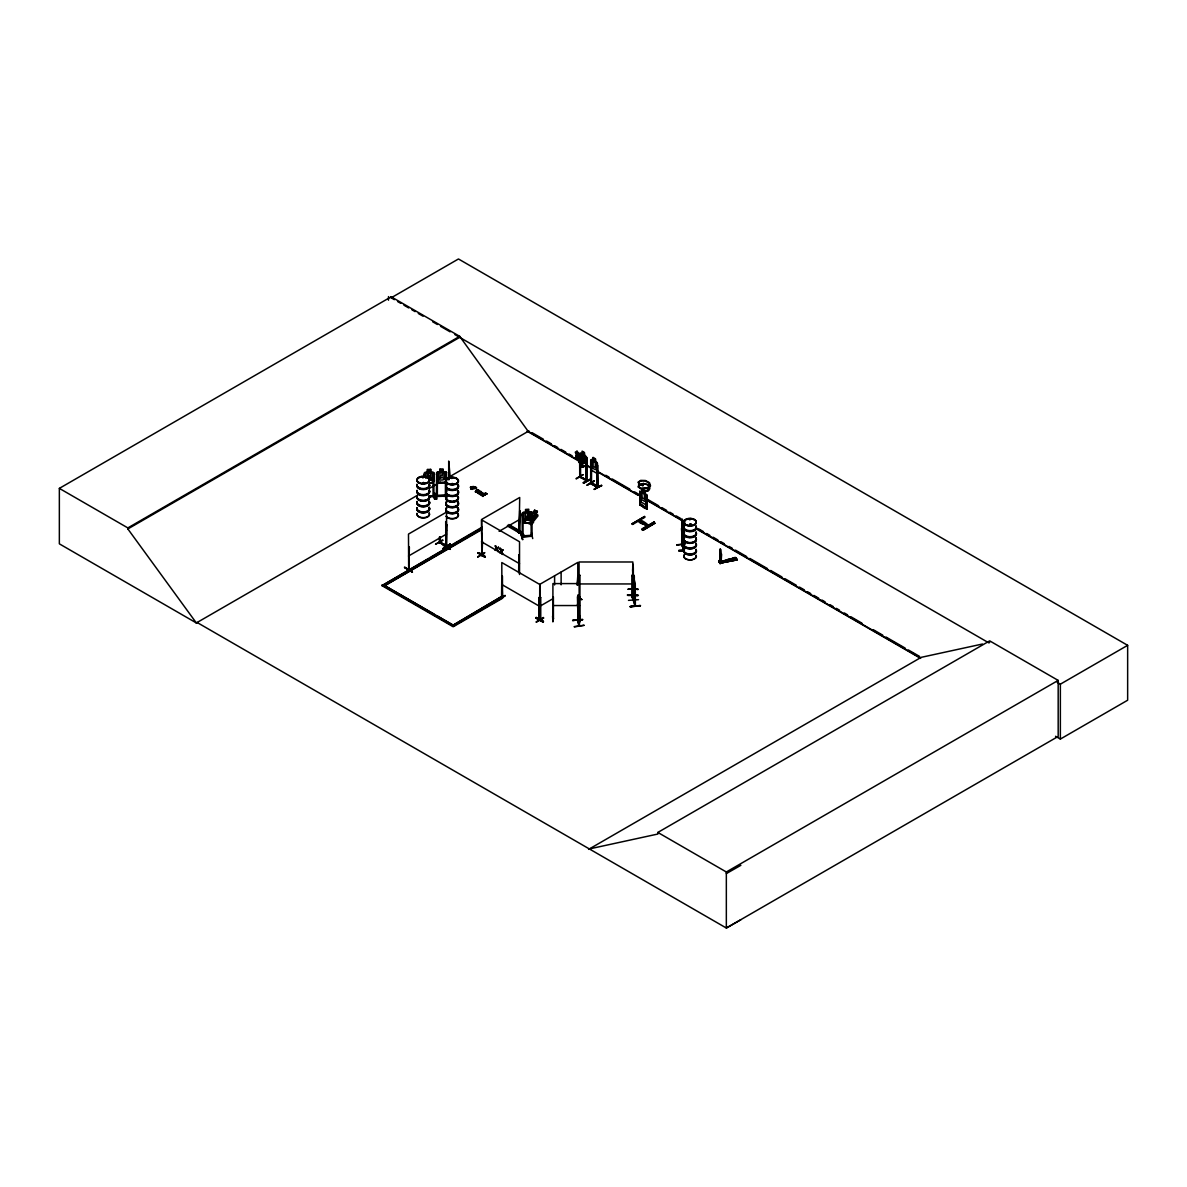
<?xml version="1.0" encoding="UTF-8"?>
<svg xmlns="http://www.w3.org/2000/svg" width="1187" height="1187" viewBox="0 0 1187 1187"><rect width="100%" height="100%" fill="white"/><g stroke="black" fill="none" stroke-linecap="round" stroke-linejoin="round"><path stroke-width="1.5" d="M632.716 577.149L632.641 575.65M632.716 574.998L633.086 572.653L633.057 595.206L632.73 593.752M632.834 573.113L632.819 576.392M632.716 570.754L632.716 566.169M627.819 595.459C659.794 595.726 605.874 594.257 637.909 595.548M632.79 571.956L632.73 580.888L632.701 578.855M632.701 571.585L632.671 568.721M447.187 495.929L443.819 496.3L447.173 496.181M729.144 560.442L728.863 559.626L730.05 559.774M720.138 560.902L720.019 553.78L719.767 561.243L720.524 561.065L719.619 560.754L719.693 562.608L719.915 560.828L721.162 562.252L721.459 555.264M721.162 562.252L721.325 555.442M638.176 589.316L628.086 589.153L631.469 589.034M632.864 564.122L632.73 569.968M632.79 566.911L632.953 565.976M633.309 567.49L633.413 600.815C632.953 596.171 635.935 607.358 634.778 604.658M633.279 589.464L632.686 594.628M632.849 589.494L633.116 595.088M632.73 593.99L633.546 600.296L632.686 593.826M719.782 552.133L720.212 548.958M721.325 555.293L720.91 549.551M721.548 554.937L721.548 553.988M578.203 598.322L578.054 595.117L578.44 607.848L577.698 602.981M579.078 609.806L578.781 611.854L579.048 609.717M577.49 620.519L579.063 626.157L579.078 602.551L577.609 596.66M577.95 619.688L578.114 620.935L578.024 598.99M578.054 620.935L577.446 597.002M578.855 625.534L579.464 626.098L579.36 596.927L580.072 597.284M579.434 626.039L577.683 620.475M633.339 600.31L634.926 606.038L634.911 582.402L633.398 576.778M633.917 600.815L633.799 575.012L634.407 576.912M634.778 605.459L635.104 604.791M635.357 605.934L635.268 583.989M634.036 576.689L634.214 577.965M638.769 484.622L638.294 487.071L641.514 488.91L647.805 488.51L650.535 485.854L649.512 482.694L645.402 480.498L640.668 480.379L638.072 482.174L639.259 484.578M683.46 536.034L681.753 531.613L683.46 536.034L683.712 533.987M422.542 477.159L423.507 477.367L422.587 477.619M423.418 477.204L422.483 477.382M423.759 482.53L422.958 482.649M451.52 478.524L451.713 477.975M452.099 477.842L451.401 478.138M451.446 484.044L453.241 483.717M451.564 484.088L453.3 484.266L452.217 483.554M689.261 519.55L690.27 519.594M690.968 524.773L689.365 525.069L690.359 525.5M690.048 519.491L689.721 519.535M690.137 524.595L690.997 525.455M638.561 484.86L643.666 483.45L638.74 484.889M638.932 484.741L638.591 486.952M639.081 519.951C636.024 524.164 650.61 524.936 647.82 526.479L638.28 520.974C639.689 515.677 660.684 535.471 639.007 519.995M648.443 526.034L638.354 520.366M719.812 551.703L720.197 549.166M524.431 521.761L529.447 512.369L530.945 511.864L537.563 514.535L538.008 515.87L530.99 524.52L524.298 521.746L529.461 512.428M404.559 567.668C428.106 581.363 389.291 557.86 411.741 571.719M404.886 567.416L412.082 571.466M477.738 553.038C483.821 552.222 490.988 562.712 478.079 552.727M535.812 617.967C542.533 618.546 548.973 626.454 535.812 617.967L543.008 622.018M536.198 617.299L543.349 621.424M536.153 617.67L543.379 621.84M445.615 532.518L446.52 530.233M584.449 455.17L586.779 457.485L586.779 481.091L579.746 477.011L579.627 453.523L580.829 454.22L582.12 462.099L584.301 463.375L585.458 461.891L584.449 452.47L582.12 451.119L582.12 453.998L579.716 453.479L580.428 463.82L585.903 467.01L586.704 464.681M596.838 473.227L597.773 471.091L596.898 473.361L591.423 470.171L590.785 467.025L591.497 470.126M531.969 519.891L530.886 522.577L523.319 523.111M432.795 482.872L433.878 480.171M436.697 472.916L437.691 482.753L445.377 482.619L446.505 479.845L445.288 482.486L437.395 482.263L443.701 471.758L446.49 472.53L446.49 496.136L446.253 495.083L436.46 495.721M683.935 535.07L684.157 550.278L681.991 543.883M683.905 549.655L681.59 544.655L683.742 549.462M682.629 522.532L681.739 520.781L681.739 545.248L682.184 544.358M631.959 523.927L644.63 516.493L631.974 523.882L632.745 524.417L644.63 517.413L644.63 516.493M632.641 523.526L632.745 524.417M643.903 516.879L644.63 517.413M576.214 478.48L582.98 474.607M587.15 485.171L594.316 481.076M442.959 540.233L435.54 544.254L442.617 540.115M477.753 557.207L484.845 552.608L477.753 556.748M579.879 619.095L579.968 575.324L579.063 575.324L579.968 575.324M728.848 560.145L730.035 560.309M521.36 533.868L522.606 539.313M440.392 541.999C438.344 539.744 441.95 547.845 440.08 537.414M440.392 542.8L440.318 537.266M445.852 546.228L446.312 545.738M445.718 546.154L446.668 546.332M481.195 555.293L481.981 555.664L481.492 519.802L519.535 541.762L519.535 574.508M481.67 541.598L481.833 555.664L482.145 533.512M501.597 597.254L502.457 597.387M498.006 599.509L505.143 595.815L501.552 598.085L501.804 575.888L502.516 598.263L501.73 597.818M436.015 493.421L436.712 499.297L435.599 493.451M578.9 600.236L578.796 595.874L578.989 600.296M640.386 504.534L640.535 504.534M640.787 500.039C639.585 509.015 639.155 502.071 647.123 508.852M646.232 508.704L646.232 494.89L646.945 509.03L646.411 508.437M640.431 505.306L639.897 491.225L639.897 505.039L647.197 508.882L647.123 495.113L646.232 494.89M579.657 476.996C581.66 477.604 589.108 480.245 586.096 480.75L586.066 458.716L586.957 458.954L586.066 458.716M580.369 476.625L580.28 476.551M587.031 480.156L580.458 476.848L586.23 479.919M593.114 457.47L591.942 465.616L593.114 468.45L595.295 469.711L596.453 468.242L595.444 458.82L593.114 457.47L593.188 460.304L590.711 459.814L590.651 483.346L591.141 482.412L591.452 483.762L591.63 461.624L590.74 461.387L591.378 483.717M590.785 483.421L597.773 487.442L596.957 462.396M597.061 465.067L597.951 465.304L598.025 487.293L596.957 487.011L597.298 464.918M597.951 486.433L597.284 486.032M409.47 568.35C407.705 570.695 410.005 567.431 408.491 568.499M446.772 525.604L445.882 525.841L446.772 525.604L446.119 547.993L445.808 524.209L446.698 524.431L445.808 524.209M482.56 553.736L481.596 553.928L482.248 553.528M519.461 532.488L519.238 532.77M520.054 532.918L519.713 510.825L519.001 533.2L519.951 510.959M423.447 477.53L422.735 477.545M424.071 483.02L423.447 482.545M452.336 478.316L452.381 478.42M451.861 484.133L452.247 483.421M690.864 525.366L689.41 525.129M537.385 511.404L534.521 510.187L532.933 512.829L530.945 513.007L527.889 517.591L527.992 520.129L530.648 521.197L533.393 519.817L536.45 515.232L535.574 513.837L537.385 511.404L535.589 513.897M532.043 535.248L522.043 535.93L523.141 535.886M522.028 536.761L532.043 536.049M531.049 536.094L532.073 535.456M638.369 486.878L641.499 488.896L638.665 486.744M641.663 491.121L644.556 491.477L648.117 490.246L649.052 486.581M648.087 490.231L649.274 488.554M641.203 491.448L644.571 491.922L648.532 490.543L649.838 488.688L649.571 486.536M552.875 618.887L552.919 583.589L579.82 583.589M430.584 480.334L432.231 478.124L432.231 473.079L430.584 472.233L430.688 469.369L427.379 469.473L427.394 472.233M495.187 545.783L496.67 548.335L498.525 547.237L495.157 550.1C498.866 548.453 493.139 542.429 496.359 548.617M502.205 549.833L499.786 552.786L501.656 551.658L502.175 554.166L501.255 551.896L503.14 549.907M501.686 550.783L499.816 548.453L500.988 551.287L502.605 549.596M500.32 553.097L501.255 551.896M496.745 548.394L495.157 550.1M498.525 547.237L496.938 548.928L498.125 551.821L497.338 548.706M502.754 550.145L501.567 551.599L502.754 554.492L501.967 551.376M436.401 495.498L445.407 495.409M436.401 496.3L446.253 495.914M475.334 491.492C478.035 492.308 474.028 489.074 479.103 490.394C477.767 493.05 477.782 492.471 481.136 492.026C477.886 494.771 475.824 492.071 478.643 491.329M478.005 492.739L479.503 490.617M580.072 596.69L579.167 596.749M580.072 597.491L578.989 597.521L579.167 596.423L579.864 597.224M632.923 596.72L632.048 596.749M632.923 597.521L631.87 597.521L632.953 596.482M522.25 513.407L523.274 512.309L530.93 511.775L532.102 512.71L532.102 519.965L530.975 522.725L523.244 523.215L522.235 513.348L523.333 512.458M475.334 491.937L477.441 489.43M641.633 488.465L647.345 488.065L649.719 485.72L648.829 482.931L645.164 480.958L640.921 480.854M643.562 483.628L647.894 484.682L649.615 486.551M446.386 496.151L436.415 496.492L436.593 472.886L437.632 471.892L445.333 471.684L446.505 472.589M436.593 472.945L437.632 471.892M432.78 482.812L429.739 482.901L432.869 482.975L433.997 480.171L433.997 472.916L432.825 471.996L425.139 472.248L424.085 473.316L424.085 476.937M476.254 491.27L477.946 489.727M446.446 523.022L445.689 521.553L445.926 547.741M519.001 533.2L519.312 533.289M519.921 532.191L519.105 532.295M523.081 536.094L523.052 536.91L523.037 514.728L522.132 514.787L522.295 537.014L522.221 535.886M531.969 512.68L532.073 536.257M423.165 482.827L424.1 483.02M424.367 483.376L422.884 483.421M718.803 561.763L718.877 560.679L720.702 560.412L718.877 560.679M736.979 559.656L719.797 563.172L737.142 559.878L735.792 557.727L719.114 561.985M720.064 563.558L720.034 562.341L736.029 558.068L718.936 561.955M735.792 557.727C736.652 559.27 735.065 556.065 734.07 558.113M530.99 524.52L533.586 522.473M433.863 495.513L432.869 495.988M433.848 495.736L429.709 495.884M433.848 495.469L433.982 496.507L429.739 496.656M436.608 495.454L436.638 496.522M437.484 495.706L437.335 496.522L437.409 474.296L436.504 474.325L437.409 474.296M445.585 495.409L446.371 495.142M409.47 569.137L408.669 569.567L408.491 534.076L446.52 512.116L446.742 547.637M683.994 549.922C671.011 549.922 686.739 552.994 683.905 548.854M632.048 597.521L632.953 597.284M632.849 597.551L632.849 561.985L579.063 561.985L579.167 597.521M583.366 461.758L580.532 458.775L579.775 454.977L577.668 456.045L580.725 461.417L582.253 460.541L579.197 455.125L579.805 458.316L577.016 456.357L579.85 459.146L580.725 463.197L580.562 459.577L583.232 461.639M552.786 616.023L552.89 621.899L552.593 616.023M480.616 494.178C484.979 494.667 482.975 490.632 478.984 493.51C476.566 494.178 485.246 494.029 481.076 492.62L480.661 491.299L478.005 492.279M639.452 484.548L638.547 482.397L640.935 480.809M474.681 488.243L476.032 487.338C477.708 489.148 471.907 488.792 476.595 487.664M474.681 488.703L476.032 487.338M635.268 605.949L633.784 600.266M525.633 512.294L524.001 513.318L524.001 518.363L525.633 520.396L528.705 520.188L530.352 517.903L530.352 512.858L528.705 512.087L528.794 509.223L525.515 509.446L525.515 512.146M642.924 530.307L654.809 523.259L642.924 530.307L642.122 528.942L654.082 521.998L654.215 522.829L642.256 529.773M654.111 522.057L642.152 528.957M642.122 529.847L654.111 522.666M409.129 547.059L408.981 569.018M440.154 542.37L446.668 545.53M443.523 545.174L450.318 549.047M450.199 543.972L450.6 544.655L443.107 548.572L450.214 543.987L443.166 548.483M443.107 548.572L450.244 544.343M445.882 547.8L446.134 547.949M516.419 530.648L523.497 534.402M482.115 554.611L481.284 554.522M481.981 555.086L482.56 541.361M519.075 533.156L519.713 497.472L481.67 519.431L481.67 534.076M523.853 534.58L516.315 530.767M518.645 572.52L518.882 554.744L519.283 572.891M499.371 599.005L505.098 595.37M539.328 619.436L539.18 597.476L539.996 597.862L539.803 619.748M539.744 597.729L540.634 597.491L540.723 619.436L539.61 620.015L539.744 584.375L577.787 562.415L577.787 584.583M540.634 597.491L538.943 597.625M577.149 584.954L577.787 575.769L578.024 584.716M577.386 585.102L578.024 575.903M539.67 619.199L540.708 618.605L539.21 618.59M543.735 618.071L536.242 622.003L543.379 617.463M536.242 622.003L543.394 617.819M581.956 599.569L578.692 597.699L581.571 599.346M197.22 622.537L196.448 622.997L59.35 543.839L59.35 488.376L391.176 296.795L459.681 336.336L528.185 431.356L579.404 460.927M391.176 296.795L391.176 297.818L458.464 258.974L1127.65 645.327L1127.65 700.226L1060.362 739.071L1055.555 736.281M59.35 488.376L127.855 527.918L459.681 336.336M740.866 919.747L726.34 928.026L197.131 622.492L196.345 622.938L127.855 528.942L459.681 337.36M196.345 622.938L417.824 495.068M429.026 488.599L440.214 482.145M445.021 479.37L528.957 430.911M470.393 487.13L470.927 486.833C477.471 485.453 473.494 488.792 472.545 488.836C471.61 491.492 468.553 483.406 473.405 488.866M470.393 487.59L475.023 487.412M471.194 487.13L472.471 487.857C477.263 486.566 466.595 487.916 473.939 487.011M470.764 489.296L475.023 486.952M481.076 492.62L483.168 493.51L480.305 494.816M481.002 493.955C481.165 494.46 477.753 492.931 481.788 493.495M481.462 495.024C494.564 488.762 472.663 500.261 485.869 493.02M481.462 495.483L485.869 493.48M482.649 495.706C493.97 490.765 480.127 496.433 483.124 496.433M482.649 496.166L487.056 493.703M577.016 451.208L575.294 452.202L576.852 456.52L582.031 463.716L583.559 462.841L583.069 460.066L577.016 451.208L578.573 454.131M580.354 464.71L582.491 467.277L575.888 457.054L575.814 455.719L579.716 453.479M408.491 556.035L446.52 534.076M582.387 467.203L586.244 465.111L585.206 461.891M582.402 467.322L586.333 465.067M501.73 597.016L502.116 598.515L453.182 626.766L381.977 585.651L482.041 527.191M381.977 585.651L427.928 559.122M431.104 557.282L482.041 527.874M481.833 528.912L384.751 585.651L481.833 529.595M499.104 531.331L519.713 519.431M495.765 546.109L496.67 548.335M507.457 526.019L520.143 533.334L521.523 532.533L507.457 525.322M495.691 550.427L497.027 548.987L497.947 551.258L496.626 549.21M499.816 548.453L500.78 548.557M639.689 491.314L645.936 494.015L646.707 495.365L646.707 502.561L645.535 504.594L640.861 501.893L639.689 498.51M640.535 491.596L639.927 505.024M646.158 508.006C644.823 511.033 635.06 497.531 646.722 508.986M500.721 597.031L453.182 625.163L500.721 597.031L502.116 597.833L453.182 626.083L381.977 584.968M539.744 606.334L553.112 598.619M588.574 849.388L921.186 657.346L982.465 644.022M589.345 848.928L657.85 834.031L657.85 832.443L989.676 640.861L1058.181 680.403L1058.181 736.444L726.34 928.026L726.34 871.985L1058.181 680.403M989.676 642.449L988.905 642.909L454.903 334.6M1057.187 682.332L1060.362 684.172L1127.65 645.327M579.998 454.903L580.458 477.426L580.042 476.061M586.779 457.485L586.675 481.106M580.428 463.82L585.977 466.966M595.37 458.865L595.295 461.609L597.625 463.865M580.369 477.426L580.636 464.429M585.992 480.631L586.304 458.583M583.321 482.619L590.874 479.207L583.366 482.679M583.321 483.079L590.547 478.94M587.209 485.29L594.375 480.735L587.209 484.83M591.452 483.198L597.58 486.581M596.987 486.982L597.298 470.408M594.316 488.97L601.868 485.557L594.361 489.029M594.316 489.415L601.527 485.231L594.42 489.415M726.34 873.587L740.866 865.308M575.814 455.719L580.398 464.666M585.191 461.921L580.784 454.206L582.12 453.998M682.169 545.234L682.154 530.53M424.174 483.376L423.032 483.139M451.965 484.044L452.93 484.014M643.473 483.658L647.746 484.726M642.82 485.587L639.021 484.415L643.087 485.691M540.278 619.332L540.382 597.343M644.556 491.908L648.503 490.528M477.159 492.531L481.136 491.566M475.779 491.744L478.643 490.869M719.856 560.976L719.678 561.184M727.957 559.522L729.679 558.943L730.925 560.739M731.207 558.78L732.928 558.187L734.174 560.19L732.928 558.187M719.129 562.104L736.044 558.202M720.598 560.279L721.844 563.039L721.844 562.074L720.034 562.341M482.382 554.329L482.649 553.691M439.605 542.34C461.788 555.175 425.376 535.189 446.164 545.234M640.075 503.971L640.386 505.321M597.951 487.234C581.971 480.601 597.15 483.154 597.654 487.397M433.923 496.552L433.878 472.96M445.481 495.157L445.585 496.211M681.902 527.221L682.955 532.058L682.347 519.342L682.822 522.28L682.391 521.167M682.97 523.912L683.549 525.173L681.739 520.781M683.549 525.114L683.816 550.323L683.786 528.304M685.033 543.735L676.827 544.818M676.813 545.13L685.018 544.047M684.098 550.545L679.083 550.931M684.113 550.605L679.068 550.946M579.167 597.224L579.968 597.284M433.047 495.483L433.092 496.611L432.958 474.385L433.878 474.563L432.958 474.385M443.196 545.293L450.377 549.388M581.63 599.687L577.935 597.833M634.318 576.897L634.303 587.728L633.561 582.862M633.828 583.811L634.303 585.577L633.888 578.87M578.559 599.702L578.93 626.039M577.431 604.153L578.781 611.854L577.594 607.418M628.487 600.37L638.517 599.672M640.179 605.845C609.51 608.486 661.204 603.441 630.208 606.794M630.119 606.468L640.105 605.548M572.624 620.519L582.669 619.48L572.624 620.489M582.654 619.777L572.698 620.371M574.285 626.602L584.241 625.282L574.345 626.884M531.034 514.164L531.939 514.105M531.969 536.257L522.28 536.984M641.588 488.421L647.33 488.065M539.536 619.955L539.328 618.635M646.485 508.466L646.485 494.742M579.998 476.862L579.998 464.058M591.452 482.961L590.785 482.619M590.992 483.213L590.992 461.253M439.887 469.102L443.196 469.058L443.092 471.847L444.739 472.693L444.739 477.738L443.092 479.949L440.006 480.067L438.359 477.96L438.359 472.916L440.006 471.951L439.902 469.177M445.451 474.014L446.386 474.192L445.451 474.014L445.407 496.211M445.362 482.575L437.602 482.783L436.593 480.201M433.67 493.51L434.843 499.282L433.745 493.08M429.709 496.463L433.967 496.314M449.042 474.399L449.042 479.682M443.819 496.403L447.187 496.255M553.379 596.927L553.424 619.11L553.365 618.056M580.146 621.84L580.117 616.023M631.944 575.339L632.849 575.532L631.944 575.339L631.84 597.491M579.063 583.945L632.849 583.945M552.919 605.548L579.82 605.548M531.939 535.263L531.821 536.005M531.183 536.376L531.064 514.357M631.454 588.9L628.086 589.316M634.808 588.945L638.176 589.449L634.822 589.049M627.834 595.162L637.923 595.28M452.232 501.834L452.484 501.849A6.306 3.635 0 0 0 457.455 496.27M423.299 500.944L423.551 500.944A6.306 3.635 0 0 0 429.234 496.225M583.277 474.726L576.214 478.94M446.06 547.979L446.06 524.06M579.76 618.056L579.879 618.887M531.464 532.8L532.726 538.586M681.739 545.248L682.347 519.342M434.234 493.466L434.828 499.252M434.308 498.866L433.7 493.05M632.953 594.019L633.086 600.221M633.502 600.236L633.443 594.42M534.536 510.247L537.236 511.449M478.035 552.816L485.305 556.896M477.767 552.964L484.949 557.059M391.176 297.818L394.366 299.658M397.556 301.498L400.746 303.338M403.921 305.178L408.699 307.937M411.889 309.777L415.079 311.617M418.269 313.457L423.047 316.217M432.602 321.736L437.38 324.496M440.57 326.336L450.125 331.841M532.162 432.751L543.364 439.22M546.569 441.074L551.376 443.849M554.566 445.689L557.771 447.544M560.976 449.383L565.784 452.158M568.988 454.013L572.179 455.867M575.383 457.707L578.588 459.562M605.8 475.275L609.005 477.115M612.21 478.969L629.822 489.133M634.615 491.908L641.025 495.602M647.419 499.297L658.637 505.766M661.827 507.621L666.634 510.395M669.839 512.235L673.044 514.09M676.249 515.944L681.041 518.704M698.653 528.883L703.461 531.657M706.666 533.497L709.856 535.352M713.061 537.192L717.868 539.966M721.073 541.821L724.263 543.661M729.07 546.435L732.275 548.29M735.48 550.13L746.682 556.599M749.887 558.454L767.499 568.618M770.689 570.472L781.907 576.941M785.097 578.781L796.314 585.265M799.504 587.105L804.311 589.88M807.516 591.734L810.721 593.574M813.926 595.429L818.718 598.203M821.923 600.043L825.128 601.898M829.921 604.673L833.126 606.512M836.331 608.367L839.535 610.207M844.343 612.982L847.533 614.836M850.738 616.676L861.94 623.16M873.157 629.629L882.757 635.164M885.962 637.018L905.177 648.102M908.367 649.957L919.584 656.426M585.814 464.621L592.209 468.331M597.016 471.105L640.238 496.047M646.648 499.757L685.062 521.939M696.279 528.408L920.4 657.806M527.132 431.207L576.927 459.962M586.571 465.527L591.378 468.301M597.803 472.011L637.953 495.187M645.995 499.831L684.543 522.087M695.775 528.571L920.637 658.399M654.007 521.924L654.809 523.289M508.852 524.52L521.523 531.85M510.44 526.123L516.775 529.788M481.492 541.762L519.535 563.721M501.804 584.508L539.833 606.468M384.944 585.77L433.997 614.094M437.157 615.919L452.989 625.059M657.85 832.443L726.34 871.985M580.488 453.048L585.844 456.164M591.482 459.399L596.838 462.515M690.24 519.283L689.469 519.164M439.427 542.607L439.427 537.043M539.833 619.733L539.833 584.508L501.804 562.549L501.908 597.877M530.901 511.923L531.984 512.754M445.333 471.684L446.52 472.649M523.141 536.687L523.185 536.316M583.707 483.287L590.874 479.177M735.792 557.534L737.038 559.329M734.07 557.935L735.317 559.73M731.207 558.587L732.453 560.398M727.957 559.329L729.219 561.139M721.844 562.074L721.755 562.697M520.025 532.073L520.143 533.334M446.861 498.837L446.475 495.587M737.127 559.878L719.797 563.157L736.712 559.27M719.174 562.312L718.862 561.629L720.227 563.78M500.217 548.216L501.374 551.065L500.395 548.78M633.903 575.932L634.214 577.06M633.576 587.253C635.876 598.752 634.689 584.182 634.644 591.734L633.472 587.253M577.594 596.542L578.173 597.966M577.965 603.916L578.44 605.682L578.44 600.637M578.039 620.43L579.241 624.911M720.153 553.75L719.901 552.103M523.037 514.728L522.132 514.787M450.155 476.566L448.701 461.06L448.701 479.696M430.688 469.369L430.688 472.07M579.864 615.623L579.894 621.439M1060.362 684.172L1060.362 739.071M719.47 560.427L719.322 562.059M635.119 583.47L635.193 605.489M633.739 578.351L633.903 600.889M632.686 569.656L632.701 595.206M578.054 595.117L577.683 621.038M561.125 572.03L561.125 584.85M554.596 575.814L554.596 584.954M539.18 597.476L539.18 619.436M518.882 554.744L518.882 572.371M502.442 576.259L502.516 598.263M454.562 625.964L383.356 584.85M439.68 536.895L439.783 542.4M427.498 469.562L427.498 472.322L425.851 473.272L425.851 478.316M409.381 547.192L408.803 569.567L408.743 547.563M388.49 296.587L388.49 300.222M127.855 527.918L127.855 528.942M429.219 490.914A6.291 3.635 0 0 1 423.581 495.662A6.291 3.635 0 0 1 417.082 491.284M429.308 490.543A6.38 3.68 0 0 1 423.581 495.365A6.38 3.68 0 0 1 416.993 490.928M429.219 495.958A6.291 3.635 0 0 1 423.581 500.721A6.291 3.635 0 0 1 417.082 496.344M429.204 495.647A6.276 3.62 0 0 1 423.581 500.38A6.276 3.62 0 0 1 417.097 496.018M429.308 484.474A6.38 3.68 0 0 1 423.581 489.296A6.38 3.68 0 0 1 416.993 484.86M429.219 489.89A6.291 3.635 0 0 1 423.581 494.653A6.291 3.635 0 0 1 417.082 490.276M429.219 484.845A6.291 3.635 0 0 1 423.581 489.608A6.291 3.635 0 0 1 417.082 485.231M429.308 490.231A6.38 3.68 0 0 1 423.581 495.053A6.38 3.68 0 0 1 416.993 490.617M429.308 484.162A6.38 3.68 0 0 1 423.581 488.985A6.38 3.68 0 0 1 416.993 484.548M429.219 483.836A6.291 3.635 0 0 1 423.581 488.584A6.291 3.635 0 0 1 417.082 484.207M429.219 508.184A6.291 3.635 0 0 1 423.581 512.932A6.291 3.635 0 0 1 417.082 508.555M429.308 507.813A6.38 3.68 0 0 1 423.581 512.636A6.38 3.68 0 0 1 416.993 508.199M429.219 513.229A6.291 3.635 0 0 1 423.581 517.992A6.291 3.635 0 0 1 417.082 513.615M429.204 512.918A6.276 3.62 0 0 1 423.581 517.651A6.276 3.62 0 0 1 417.097 513.288M429.204 496.537A6.276 3.62 0 0 1 423.581 501.285A6.276 3.62 0 0 1 417.097 496.923M423.581 500.988A6.306 3.635 0 0 1 417.067 496.611M429.308 501.745A6.38 3.68 0 0 1 423.581 506.567A6.38 3.68 0 0 1 416.993 502.131M429.219 507.161A6.291 3.635 0 0 1 423.581 511.923A6.291 3.635 0 0 1 417.082 507.546M429.219 502.116A6.291 3.635 0 0 1 423.581 506.879A6.291 3.635 0 0 1 417.082 502.502M429.308 507.502A6.38 3.68 0 0 1 423.581 512.324A6.38 3.68 0 0 1 416.993 507.888M429.308 501.433A6.38 3.68 0 0 1 423.581 506.255A6.38 3.68 0 0 1 416.993 501.819M429.219 501.107A6.291 3.635 0 0 1 423.581 505.855A6.291 3.635 0 0 1 417.082 501.478M696.042 532.993A6.276 3.62 0 0 1 689.588 537.726A6.276 3.62 0 0 1 684.469 532.473M696.131 532.622A6.38 3.68 0 0 1 689.573 537.429A6.38 3.68 0 0 1 684.38 532.102M696.057 538.052A6.306 3.635 0 0 1 689.588 542.815A6.306 3.635 0 0 1 684.454 537.548M696.057 537.845A6.306 3.635 0 0 1 689.588 542.607A6.306 3.635 0 0 1 684.454 537.325M696.131 526.553A6.38 3.68 0 0 1 689.573 531.375A6.38 3.68 0 0 1 684.38 526.034M689.721 524.031A6.38 3.68 0 0 1 691.383 524.105M696.042 531.969A6.291 3.635 0 0 1 689.588 536.717A6.291 3.635 0 0 1 684.454 531.45M696.042 526.924A6.291 3.635 0 0 1 689.588 531.672A6.291 3.635 0 0 1 684.454 526.405M689.721 524.431A6.291 3.635 0 0 1 691.368 524.506M696.131 532.31A6.38 3.68 0 0 1 689.573 537.117A6.38 3.68 0 0 1 684.38 531.791M696.131 526.242A6.38 3.68 0 0 1 689.573 531.064A6.38 3.68 0 0 1 684.38 525.722M696.042 525.915A6.276 3.62 0 0 1 689.588 530.648A6.276 3.62 0 0 1 684.469 525.396M696.042 550.264A6.276 3.62 0 0 1 689.588 554.997A6.276 3.62 0 0 1 684.469 549.744M696.131 549.893A6.38 3.68 0 0 1 689.573 554.7A6.38 3.68 0 0 1 684.38 549.373M696.012 538.631A6.247 3.606 0 0 1 689.588 543.349A6.247 3.606 0 0 1 684.498 538.112M696.057 538.319A6.306 3.635 0 0 1 689.588 543.067A6.306 3.635 0 0 1 684.454 537.8M696.131 543.824A6.38 3.68 0 0 1 689.573 548.646A6.38 3.68 0 0 1 684.38 543.305M696.042 549.24A6.276 3.62 0 0 1 689.588 553.988A6.276 3.62 0 0 1 684.469 548.735M696.042 544.195A6.276 3.62 0 0 1 689.588 548.943A6.276 3.62 0 0 1 684.469 543.691M696.131 549.581A6.38 3.68 0 0 1 689.573 554.388A6.38 3.68 0 0 1 684.38 549.062M696.131 543.512A6.38 3.68 0 0 1 689.573 548.335A6.38 3.68 0 0 1 684.38 542.993M696.042 543.186A6.276 3.62 0 0 1 689.588 547.919A6.276 3.62 0 0 1 684.469 542.667M457.44 490.958A6.291 3.635 0 0 1 452.514 496.567A6.291 3.635 0 0 1 446.564 491.299M457.514 490.572A6.38 3.68 0 0 1 452.514 496.27A6.38 3.68 0 0 1 446.49 490.928M457.44 496.047A6.291 3.635 0 0 1 452.514 501.656A6.291 3.635 0 0 1 446.564 496.389M457.41 495.706A6.247 3.606 0 0 1 452.514 501.27A6.247 3.606 0 0 1 446.594 496.032M457.514 484.519A6.38 3.68 0 0 1 452.514 490.201A6.38 3.68 0 0 1 446.49 484.86M457.44 489.934A6.291 3.635 0 0 1 452.514 495.558A6.291 3.635 0 0 1 446.564 490.276M457.44 484.889A6.291 3.635 0 0 1 452.514 490.513A6.291 3.635 0 0 1 446.564 485.231M457.514 490.261A6.38 3.68 0 0 1 452.514 495.958A6.38 3.68 0 0 1 446.49 490.602M457.514 484.207A6.38 3.68 0 0 1 452.514 489.89A6.38 3.68 0 0 1 446.49 484.548M457.44 483.881A6.291 3.635 0 0 1 452.514 489.489A6.291 3.635 0 0 1 446.564 484.222M457.44 508.229A6.291 3.635 0 0 1 452.514 513.837A6.291 3.635 0 0 1 446.564 508.57M457.514 507.843A6.38 3.68 0 0 1 452.514 513.541A6.38 3.68 0 0 1 446.49 508.199M457.41 512.977A6.247 3.606 0 0 1 454.873 518.2A6.247 3.606 0 0 1 446.223 516.063M457.425 496.596A6.276 3.62 0 0 1 452.514 502.19A6.276 3.62 0 0 1 446.579 496.938M457.44 513.318A6.291 3.635 0 0 1 454.888 518.571A6.291 3.635 0 0 1 446.193 516.434M452.514 501.893A6.306 3.635 0 0 1 446.549 496.611M457.514 501.789A6.38 3.68 0 0 1 452.514 507.472A6.38 3.68 0 0 1 446.49 502.131M457.44 507.205A6.291 3.635 0 0 1 452.514 512.829A6.291 3.635 0 0 1 446.564 507.546M457.44 502.16A6.291 3.635 0 0 1 452.514 507.784A6.291 3.635 0 0 1 446.564 502.502M457.514 507.532A6.38 3.68 0 0 1 452.514 513.229A6.38 3.68 0 0 1 446.49 507.873M457.514 501.478A6.38 3.68 0 0 1 452.514 507.161A6.38 3.68 0 0 1 446.49 501.819M457.44 501.151A6.291 3.635 0 0 1 452.514 506.76A6.291 3.635 0 0 1 446.564 501.493M532.206 513.689L532.177 516.434L536.109 515.158L532.414 517.25C534.195 521.835 530.114 521.909 531.494 517.547L527.443 518.942L531.257 516.76L531.257 513.318L532.206 513.689M645.535 499.727L644.764 501.448L641.648 499.638L640.861 491.982L642.033 491.759L642.033 489.059L644.378 490.409L645.535 499.727M520.885 533.957L522.666 539.744L520.93 533.957M532.37 513.585L529.313 518.17L531.969 519.238L535.025 514.654L532.37 513.585M534.758 510.9L534.224 511.731L535.93 512.413L536.465 511.597L534.758 510.9M482.308 532.399L482.308 532.399M577.016 451.98L576.036 452.544L576.57 453.493L577.565 452.93L577.016 451.98M647.553 484.875L649.126 486.596L647.494 484.875M681.62 528.393L681.739 531.657L681.62 528.393M633.398 584.019L633.457 587.298L633.398 584.019M528.156 509.861L526.182 510.009L526.182 510.914L528.156 510.766L528.156 509.861M528.705 512.977L525.633 513.199L525.633 518.244L528.705 518.022L528.705 512.977M442.543 469.622L440.555 469.681L440.555 470.586L442.543 470.512L442.543 469.622M443.092 472.752L440.006 472.856L440.006 477.901L443.092 477.797L443.092 472.752M424.916 474.666L424.026 474.904L424.916 474.666M430.035 469.993L428.047 470.052L428.047 470.957L430.035 470.898L430.035 469.993M430.584 473.123L427.498 473.227L427.498 478.272L430.584 478.168L430.584 473.123M643.977 490.632L642.419 489.741L643.977 491.537L643.977 490.632M644.378 494.015L642.033 492.664L642.033 497.709L644.378 499.059L644.378 494.015M583.9 452.781L582.505 451.98L583.9 453.686L583.9 452.781M594.895 459.132L593.5 458.316L594.895 460.037L594.895 459.132M584.301 456.164L582.12 454.903L582.12 459.948L584.301 461.209L584.301 456.164M595.295 462.515L593.114 461.253L593.114 466.283L595.295 467.559L595.295 462.515M433.151 482.278L426.89 472.248L433.151 482.293M682.955 524.847L682.273 523.111L682.955 529.892L682.955 524.847M419.041 482.575A6.291 3.635 0 0 0 429.397 480.616A6.291 3.635 0 0 0 421.281 476.417A6.291 3.635 0 0 0 419.041 482.575M419.041 483.094A6.276 3.62 0 0 0 429.382 481.15A6.276 3.62 0 0 0 421.281 476.951A6.276 3.62 0 0 0 419.041 483.094M419.026 482.797A6.306 3.635 0 0 0 429.412 480.839A6.306 3.635 0 0 0 421.281 476.625A6.306 3.635 0 0 0 419.026 482.797M685.878 524.654A6.276 3.62 0 0 0 696.205 522.695A6.276 3.62 0 0 0 688.119 518.511A6.276 3.62 0 0 0 685.878 524.654M685.893 525.158A6.247 3.606 0 0 0 696.19 523.215A6.247 3.606 0 0 0 688.119 519.045A6.247 3.606 0 0 0 685.893 525.158M685.863 524.877A6.306 3.635 0 0 0 696.235 522.918A6.306 3.635 0 0 0 688.104 518.719A6.306 3.635 0 0 0 685.863 524.877M689.588 559.893A6.306 3.635 0 0 0 696.057 555.13A6.306 3.635 0 0 1 689.588 559.878A6.306 3.635 0 0 1 684.454 554.611A6.306 3.635 0 0 0 689.588 559.878M447.974 483.51A6.291 3.635 0 0 0 458.33 481.551A6.291 3.635 0 0 0 450.214 477.352A6.291 3.635 0 0 0 447.974 483.51M447.974 483.999A6.276 3.62 0 0 0 458.316 482.041A6.276 3.62 0 0 0 450.214 477.857A6.276 3.62 0 0 0 447.974 483.999M447.959 483.702A6.306 3.635 0 0 0 458.345 481.744A6.306 3.635 0 0 0 450.214 477.545A6.306 3.635 0 0 0 447.959 483.702"/></g></svg>
